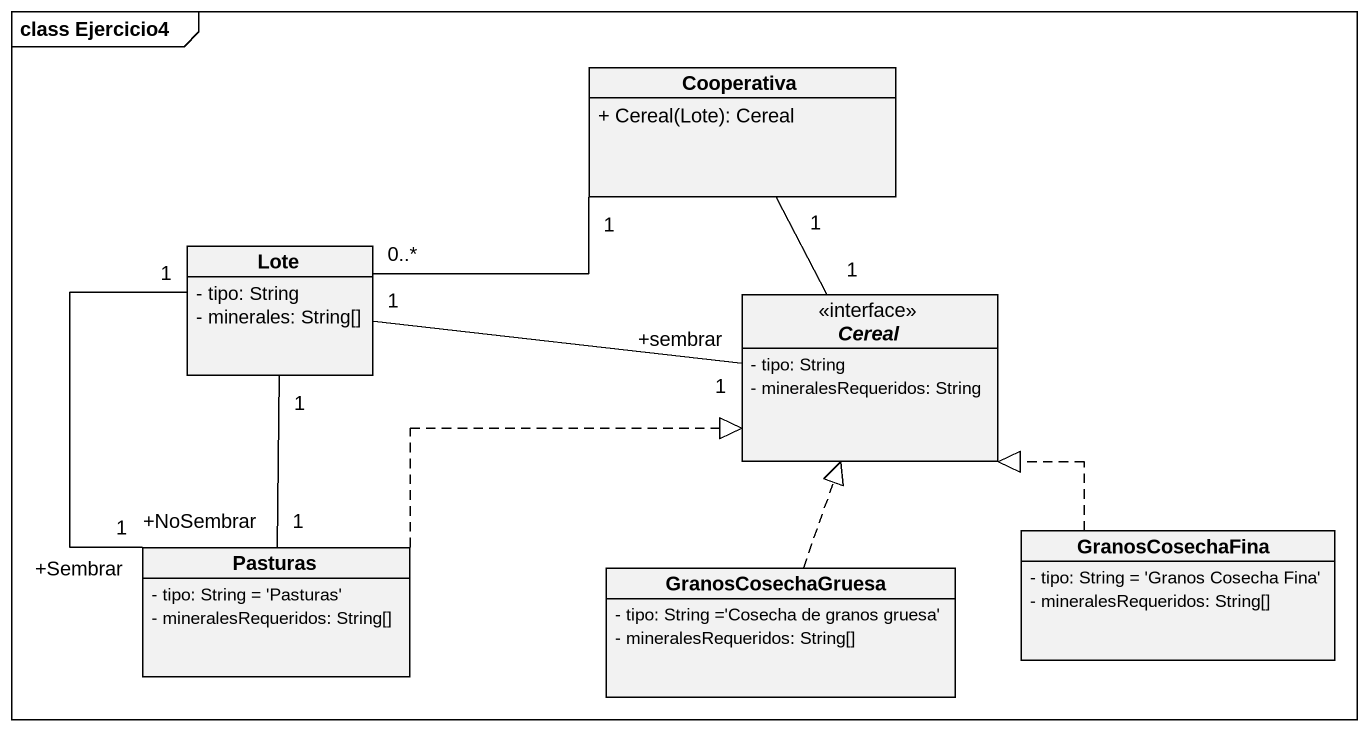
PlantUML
@startuml
mainframe class Ejercicio4
hide circle
hide empty members
skinparam classAttributeIconSize 0
class Cooperativa {
  + Cereal(Lote): Cereal
}
class Lote {
  - tipo: String
  - minerales: String[]
}
interface Cereal {
  - tipo: String
  - mineralesRequeridos: String
}
class Pasturas {
  - tipo: String = 'Pasturas'
  - mineralesRequeridos: String[]
}
class GranosCosechaFina {
  - tipo: String = 'Granos Cosecha Fina'
  - mineralesRequeridos: String[]
}
class GranosCosechaGruesa {
  - tipo: String ='Cosecha de granos gruesa'
  - mineralesRequeridos: String[]
}
Cooperativa "1" -left- "0..*" Lote
Cooperativa "1" -- "1" Cereal
Lote "1" -right- "+sembrar\n1" Cereal
Lote "1" -- "+NoSembrar\n1" Pasturas
Lote "1" -- "+Sembrar\n1" Pasturas
Pasturas .right.|> Cereal
GranosCosechaFina .up.|> Cereal
GranosCosechaGruesa .up.|> Cereal
@enduml
